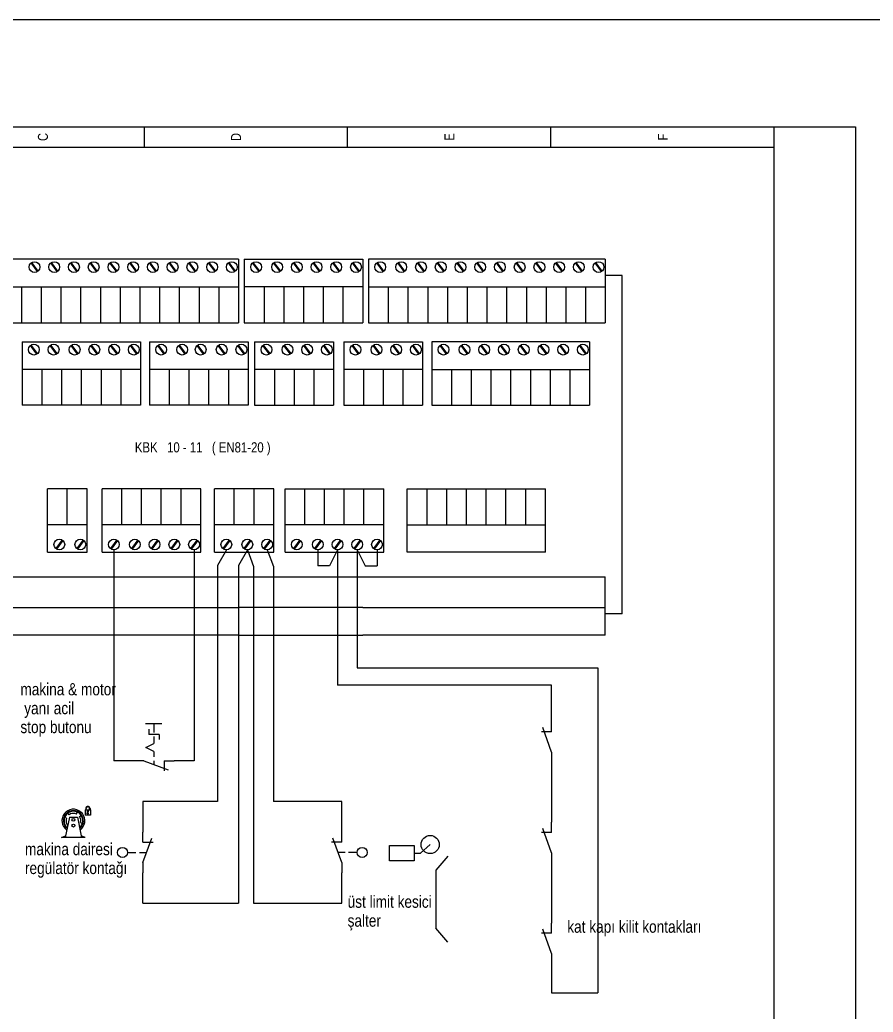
# Model space of a CAD drawing. Header units: centimetres. Extents: x 0 to 13208, y -30 to 2970.
# Drawn here: x 11415 to 11812, y 2508.2 to 2970 of the extents above; entities that cross this region are included whole.
import ezdxf
from ezdxf.enums import TextEntityAlignment as Align

# ---------------------------------------------------------------- set-up
doc = ezdxf.new("R2010")
doc.units = ezdxf.units.CM
for name, color, linetype in [('SCOTT-CERCEVE', 7, 'CONTINUOUS'), ('SCOTT-ELEKTRIK', 3, 'CONTINUOUS'), ('SCOTT-ELEKTRIK-YAZI', 4, 'CONTINUOUS')]:
    doc.layers.add(name, color=color, linetype=linetype)
doc.styles.get("Standard").update_dxf_attribs({"font": 'arial.ttf', "width": 0.8})

msp = doc.modelspace()

# ---------------------------------------------------------------- linework, layer by layer
at = {"layer": 'SCOTT-CERCEVE'}
for points in [[(0, 0), (13207.89, 0), (13207.89, 2970), (0, 2970)], [(100, 0), (13182.89, 0), (13182.89, 2970), (100, 2970)]]:
    msp.add_lwpolyline(points, close=True, dxfattribs=at)
at = {"layer": 'SCOTT-ELEKTRIK'}
for p, q in [((11137.09, 2920.2), (11803.84, 2920.2)), ((11472.83, 2920.2), (11472.83, 2910.74)), ((11567.41, 2910.74), (11567.41, 2920.2)), ((11661.98, 2910.74), (11661.98, 2920.2)), ((11766.01, 1974.44), (11766.01, 2920.2)), ((11803.84, 2920.2), (11803.84, 1974.44)), ((11137.09, 2910.74), (11766.01, 2910.74)), ((11516.7, 2858.58), (11406.53, 2858.58)), ((11516.7, 2858.58), (11516.7, 2829.05)), ((11519.4, 2858.58), (11519.4, 2829.05)), ((11519.4, 2858.58), (11574.49, 2858.58)), ((11574.49, 2858.58), (11574.49, 2829.05)), ((11574.49, 2858.58), (11574.49, 2829.05)), ((11577.19, 2858.58), (11577.19, 2829.05)), ((11687.36, 2858.58), (11577.19, 2858.58)), ((11687.36, 2858.58), (11687.36, 2829.05)), ((11423.15, 2852.86), (11420.16, 2856.89)), ((11423.15, 2852.86), (11420.16, 2856.89)), ((11423.46, 2853.1), (11420.49, 2857.12)), ((11423.46, 2853.1), (11420.49, 2857.12)), ((11432.33, 2852.86), (11429.35, 2856.89)), ((11432.33, 2852.86), (11429.35, 2856.89)), ((11432.64, 2853.1), (11429.67, 2857.12)), ((11432.64, 2853.1), (11429.67, 2857.12)), ((11441.51, 2852.86), (11438.53, 2856.89)), ((11441.51, 2852.86), (11438.53, 2856.89)), ((11441.82, 2853.1), (11438.85, 2857.12)), ((11441.82, 2853.1), (11438.85, 2857.12)), ((11450.69, 2852.86), (11447.71, 2856.89)), ((11450.69, 2852.86), (11447.71, 2856.89)), ((11451.01, 2853.1), (11448.03, 2857.12)), ((11451.01, 2853.1), (11448.03, 2857.12)), ((11459.87, 2852.86), (11456.89, 2856.89)), ((11459.87, 2852.86), (11456.89, 2856.89)), ((11460.19, 2853.1), (11457.21, 2857.12)), ((11460.19, 2853.1), (11457.21, 2857.12)), ((11469.05, 2852.86), (11466.07, 2856.89)), ((11469.05, 2852.86), (11466.07, 2856.89)), ((11469.37, 2853.1), (11466.39, 2857.12)), ((11469.37, 2853.1), (11466.39, 2857.12)), ((11478.24, 2852.86), (11475.25, 2856.89)), ((11478.24, 2852.86), (11475.25, 2856.89)), ((11478.55, 2853.1), (11475.57, 2857.12)), ((11478.55, 2853.1), (11475.57, 2857.12)), ((11487.42, 2852.86), (11484.43, 2856.89)), ((11487.42, 2852.86), (11484.43, 2856.89)), ((11487.73, 2853.1), (11484.75, 2857.12)), ((11487.73, 2853.1), (11484.75, 2857.12)), ((11496.6, 2852.86), (11493.61, 2856.89)), ((11496.6, 2852.86), (11493.61, 2856.89)), ((11496.91, 2853.1), (11493.93, 2857.12)), ((11496.91, 2853.1), (11493.93, 2857.12)), ((11505.78, 2852.86), (11502.79, 2856.89)), ((11505.78, 2852.86), (11502.79, 2856.89)), ((11506.09, 2853.1), (11503.11, 2857.12)), ((11506.09, 2853.1), (11503.11, 2857.12)), ((11514.96, 2852.86), (11511.97, 2856.89)), ((11514.96, 2852.86), (11511.97, 2856.89)), ((11515.27, 2853.1), (11512.3, 2857.12)), ((11515.27, 2853.1), (11512.3, 2857.12)), ((11526.25, 2852.86), (11523.27, 2856.89)), ((11526.25, 2852.86), (11523.27, 2856.89)), ((11526.56, 2853.1), (11523.59, 2857.12)), ((11526.56, 2853.1), (11523.59, 2857.12)), ((11536.02, 2852.86), (11533.04, 2856.89)), ((11536.02, 2852.86), (11533.04, 2856.89)), ((11536.33, 2853.1), (11533.36, 2857.12)), ((11536.33, 2853.1), (11533.36, 2857.12)), ((11545.2, 2852.86), (11542.22, 2856.89)), ((11545.2, 2852.86), (11542.22, 2856.89)), ((11545.51, 2853.1), (11542.54, 2857.12)), ((11545.51, 2853.1), (11542.54, 2857.12)), ((11554.38, 2852.86), (11551.4, 2856.89)), ((11554.38, 2852.86), (11551.4, 2856.89)), ((11554.7, 2853.1), (11551.72, 2857.12)), ((11554.7, 2853.1), (11551.72, 2857.12)), ((11563.56, 2852.86), (11560.58, 2856.89)), ((11563.56, 2852.86), (11560.58, 2856.89)), ((11563.88, 2853.1), (11560.9, 2857.12)), ((11563.88, 2853.1), (11560.9, 2857.12)), ((11572.74, 2852.86), (11569.76, 2856.89)), ((11572.74, 2852.86), (11569.76, 2856.89)), ((11573.06, 2853.1), (11570.08, 2857.12)), ((11573.06, 2853.1), (11570.08, 2857.12)), ((11584.04, 2852.86), (11581.05, 2856.89)), ((11584.04, 2852.86), (11581.05, 2856.89)), ((11584.35, 2853.1), (11581.37, 2857.12)), ((11584.35, 2853.1), (11581.37, 2857.12)), ((11593.81, 2852.86), (11590.82, 2856.89)), ((11593.81, 2852.86), (11590.82, 2856.89)), ((11594.12, 2853.1), (11591.14, 2857.12)), ((11594.12, 2853.1), (11591.14, 2857.12)), ((11602.99, 2852.86), (11600, 2856.89)), ((11602.99, 2852.86), (11600, 2856.89)), ((11603.3, 2853.1), (11600.32, 2857.12)), ((11603.3, 2853.1), (11600.32, 2857.12)), ((11612.17, 2852.86), (11609.18, 2856.89)), ((11612.17, 2852.86), (11609.18, 2856.89)), ((11612.48, 2853.1), (11609.5, 2857.12)), ((11612.48, 2853.1), (11609.5, 2857.12)), ((11621.35, 2852.86), (11618.36, 2856.89)), ((11621.35, 2852.86), (11618.36, 2856.89)), ((11621.66, 2853.1), (11618.69, 2857.12)), ((11621.66, 2853.1), (11618.69, 2857.12)), ((11630.53, 2852.86), (11627.54, 2856.89)), ((11630.53, 2852.86), (11627.54, 2856.89)), ((11630.84, 2853.1), (11627.87, 2857.12)), ((11630.84, 2853.1), (11627.87, 2857.12)), ((11639.71, 2852.86), (11636.73, 2856.89)), ((11639.71, 2852.86), (11636.73, 2856.89)), ((11640.02, 2853.1), (11637.05, 2857.12)), ((11640.02, 2853.1), (11637.05, 2857.12)), ((11648.89, 2852.86), (11645.91, 2856.89)), ((11648.89, 2852.86), (11645.91, 2856.89)), ((11649.2, 2853.1), (11646.23, 2857.12)), ((11649.2, 2853.1), (11646.23, 2857.12)), ((11658.07, 2852.86), (11655.09, 2856.89)), ((11658.07, 2852.86), (11655.09, 2856.89)), ((11658.38, 2853.1), (11655.41, 2857.12)), ((11658.38, 2853.1), (11655.41, 2857.12)), ((11667.25, 2852.86), (11664.27, 2856.89)), ((11667.25, 2852.86), (11664.27, 2856.89)), ((11667.57, 2853.1), (11664.59, 2857.12)), ((11667.57, 2853.1), (11664.59, 2857.12)), ((11676.43, 2852.86), (11673.45, 2856.89)), ((11676.43, 2852.86), (11673.45, 2856.89)), ((11676.75, 2853.1), (11673.77, 2857.12)), ((11676.75, 2853.1), (11673.77, 2857.12)), ((11685.61, 2852.86), (11682.63, 2856.89)), ((11685.61, 2852.86), (11682.63, 2856.89)), ((11685.93, 2853.1), (11682.95, 2857.12)), ((11685.93, 2853.1), (11682.95, 2857.12)), ((11695.24, 2850.96), (11687.36, 2850.96)), ((11695.24, 2693.61), (11695.24, 2850.96)), ((11406.53, 2845.78), (11516.7, 2845.78)), ((11415.71, 2845.78), (11415.71, 2829.05)), ((11424.89, 2845.78), (11424.89, 2829.05)), ((11424.89, 2845.78), (11424.89, 2829.05)), ((11434.07, 2845.78), (11434.07, 2829.05)), ((11434.07, 2845.78), (11434.07, 2829.05)), ((11443.25, 2845.78), (11443.25, 2829.05)), ((11443.25, 2845.78), (11443.25, 2829.05)), ((11452.43, 2845.78), (11452.43, 2829.05)), ((11452.43, 2845.78), (11452.43, 2829.05)), ((11461.62, 2845.78), (11461.62, 2829.05)), ((11461.62, 2845.78), (11461.62, 2829.05)), ((11470.8, 2845.78), (11470.8, 2829.05)), ((11470.8, 2845.78), (11470.8, 2829.05)), ((11470.8, 2845.78), (11470.8, 2829.05)), ((11479.98, 2845.78), (11479.98, 2829.05)), ((11479.98, 2845.78), (11479.98, 2829.05)), ((11479.98, 2845.78), (11479.98, 2829.05)), ((11489.16, 2845.78), (11489.16, 2829.05)), ((11489.16, 2845.78), (11489.16, 2829.05)), ((11489.16, 2845.78), (11489.16, 2829.05)), ((11498.34, 2845.78), (11498.34, 2829.05)), ((11498.34, 2845.78), (11498.34, 2829.05)), ((11498.34, 2845.78), (11498.34, 2829.05)), ((11507.52, 2845.78), (11507.52, 2829.05)), ((11507.52, 2845.78), (11507.52, 2829.05)), ((11507.52, 2845.78), (11507.52, 2829.05)), ((11574.49, 2845.78), (11519.4, 2845.78)), ((11528.58, 2845.78), (11528.58, 2829.05)), ((11537.76, 2845.78), (11537.76, 2829.05)), ((11537.76, 2845.78), (11537.76, 2829.05)), ((11546.94, 2845.78), (11546.94, 2829.05)), ((11546.94, 2845.78), (11546.94, 2829.05)), ((11556.12, 2845.78), (11556.12, 2829.05)), ((11556.12, 2845.78), (11556.12, 2829.05)), ((11565.3, 2845.78), (11565.3, 2829.05)), ((11565.3, 2845.78), (11565.3, 2829.05)), ((11577.19, 2845.78), (11687.36, 2845.78)), ((11586.37, 2845.78), (11586.37, 2829.05)), ((11595.55, 2845.78), (11595.55, 2829.05)), ((11595.55, 2845.78), (11595.55, 2829.05)), ((11604.73, 2845.78), (11604.73, 2829.05)), ((11604.73, 2845.78), (11604.73, 2829.05)), ((11613.91, 2845.78), (11613.91, 2829.05)), ((11613.91, 2845.78), (11613.91, 2829.05)), ((11623.09, 2845.78), (11623.09, 2829.05)), ((11623.09, 2845.78), (11623.09, 2829.05)), ((11632.27, 2845.78), (11632.27, 2829.05)), ((11632.27, 2845.78), (11632.27, 2829.05)), ((11641.45, 2845.78), (11641.45, 2829.05)), ((11641.45, 2845.78), (11641.45, 2829.05)), ((11641.45, 2845.78), (11641.45, 2829.05)), ((11650.63, 2845.78), (11650.63, 2829.05)), ((11650.63, 2845.78), (11650.63, 2829.05)), ((11650.63, 2845.78), (11650.63, 2829.05)), ((11659.81, 2845.78), (11659.81, 2829.05)), ((11659.81, 2845.78), (11659.81, 2829.05)), ((11659.81, 2845.78), (11659.81, 2829.05)), ((11668.99, 2845.78), (11668.99, 2829.05)), ((11668.99, 2845.78), (11668.99, 2829.05)), ((11668.99, 2845.78), (11668.99, 2829.05)), ((11678.18, 2845.78), (11678.18, 2829.05)), ((11678.18, 2845.78), (11678.18, 2829.05)), ((11678.18, 2845.78), (11678.18, 2829.05)), ((11406.53, 2829.05), (11516.7, 2829.05)), ((11519.4, 2829.05), (11574.49, 2829.05)), ((11577.19, 2829.05), (11687.36, 2829.05)), ((11416.01, 2820.15), (11471.1, 2820.15)), ((11416.01, 2820.15), (11416.01, 2790.63)), ((11422.86, 2814.44), (11419.88, 2818.47)), ((11422.86, 2814.44), (11419.88, 2818.47)), ((11423.17, 2814.68), (11420.2, 2818.69)), ((11423.17, 2814.68), (11420.2, 2818.69)), ((11432.04, 2814.44), (11429.06, 2818.47)), ((11432.04, 2814.44), (11429.06, 2818.47)), ((11432.35, 2814.68), (11429.38, 2818.69)), ((11432.35, 2814.68), (11429.38, 2818.69)), ((11441.81, 2814.44), (11438.83, 2818.47)), ((11441.81, 2814.44), (11438.83, 2818.47)), ((11442.12, 2814.68), (11439.15, 2818.69)), ((11442.12, 2814.68), (11439.15, 2818.69)), ((11450.99, 2814.44), (11448.01, 2818.47)), ((11450.99, 2814.44), (11448.01, 2818.47)), ((11451.31, 2814.68), (11448.33, 2818.69)), ((11451.31, 2814.68), (11448.33, 2818.69)), ((11460.17, 2814.44), (11457.19, 2818.47)), ((11460.17, 2814.44), (11457.19, 2818.47)), ((11460.49, 2814.68), (11457.51, 2818.69)), ((11460.49, 2814.68), (11457.51, 2818.69)), ((11469.35, 2814.44), (11466.37, 2818.47)), ((11469.35, 2814.44), (11466.37, 2818.47)), ((11469.67, 2814.68), (11466.69, 2818.69)), ((11469.67, 2814.68), (11466.69, 2818.69)), ((11471.1, 2820.15), (11471.1, 2790.63)), ((11471.1, 2820.15), (11471.1, 2790.63)), ((11475.25, 2820.15), (11521.15, 2820.15)), ((11475.25, 2820.15), (11475.25, 2790.63)), ((11482.1, 2814.44), (11479.11, 2818.47)), ((11482.1, 2814.44), (11479.11, 2818.47)), ((11482.41, 2814.68), (11479.44, 2818.69)), ((11482.41, 2814.68), (11479.44, 2818.69)), ((11491.87, 2814.44), (11488.88, 2818.47)), ((11491.87, 2814.44), (11488.88, 2818.47)), ((11492.18, 2814.68), (11489.21, 2818.69)), ((11492.18, 2814.68), (11489.21, 2818.69)), ((11500.46, 2814.44), (11497.48, 2818.47)), ((11500.46, 2814.44), (11497.48, 2818.47)), ((11500.77, 2814.68), (11497.8, 2818.69)), ((11500.77, 2814.68), (11497.8, 2818.69)), ((11510.23, 2814.44), (11507.25, 2818.47)), ((11510.23, 2814.44), (11507.25, 2818.47)), ((11510.54, 2814.68), (11507.57, 2818.69)), ((11510.54, 2814.68), (11507.57, 2818.69)), ((11519.41, 2814.44), (11516.43, 2818.47)), ((11519.41, 2814.44), (11516.43, 2818.47)), ((11519.72, 2814.68), (11516.75, 2818.69)), ((11519.72, 2814.68), (11516.75, 2818.69)), ((11521.15, 2820.15), (11521.15, 2790.63)), ((11521.15, 2820.15), (11521.15, 2790.63)), ((11524.21, 2820.15), (11524.21, 2790.63)), ((11524.21, 2820.15), (11560.94, 2820.15)), ((11531.06, 2814.44), (11528.08, 2818.47)), ((11531.06, 2814.44), (11528.08, 2818.47)), ((11531.38, 2814.68), (11528.4, 2818.69)), ((11531.38, 2814.68), (11528.4, 2818.69)), ((11540.83, 2814.44), (11537.85, 2818.47)), ((11540.83, 2814.44), (11537.85, 2818.47)), ((11541.15, 2814.68), (11538.17, 2818.69)), ((11541.15, 2814.68), (11538.17, 2818.69)), ((11550.02, 2814.44), (11547.03, 2818.47)), ((11550.02, 2814.44), (11547.03, 2818.47)), ((11550.33, 2814.68), (11547.35, 2818.69)), ((11550.33, 2814.68), (11547.35, 2818.69)), ((11559.2, 2814.44), (11556.21, 2818.47)), ((11559.2, 2814.44), (11556.21, 2818.47)), ((11559.51, 2814.68), (11556.53, 2818.69)), ((11559.51, 2814.68), (11556.53, 2818.69)), ((11560.94, 2820.15), (11560.94, 2790.63)), ((11560.94, 2820.15), (11560.94, 2790.63)), ((11565.66, 2820.15), (11565.66, 2790.63)), ((11565.66, 2820.15), (11602.38, 2820.15)), ((11572.51, 2814.44), (11569.52, 2818.47)), ((11572.51, 2814.44), (11569.52, 2818.47)), ((11572.82, 2814.68), (11569.85, 2818.69)), ((11572.82, 2814.68), (11569.85, 2818.69)), ((11582.28, 2814.44), (11579.29, 2818.47)), ((11582.28, 2814.44), (11579.29, 2818.47)), ((11582.59, 2814.68), (11579.62, 2818.69)), ((11582.59, 2814.68), (11579.62, 2818.69)), ((11591.46, 2814.44), (11588.47, 2818.47)), ((11591.46, 2814.44), (11588.47, 2818.47)), ((11591.77, 2814.68), (11588.8, 2818.69)), ((11591.77, 2814.68), (11588.8, 2818.69)), ((11600.64, 2814.44), (11597.66, 2818.47)), ((11600.64, 2814.44), (11597.66, 2818.47)), ((11600.95, 2814.68), (11597.98, 2818.69)), ((11600.95, 2814.68), (11597.98, 2818.69)), ((11602.38, 2820.15), (11602.38, 2790.63)), ((11602.38, 2820.15), (11602.38, 2790.63)), ((11606.62, 2820.15), (11606.62, 2790.63)), ((11680.07, 2820.15), (11606.62, 2820.15)), ((11613.47, 2814.44), (11610.48, 2818.47)), ((11613.47, 2814.44), (11610.48, 2818.47)), ((11613.78, 2814.68), (11610.81, 2818.69)), ((11613.78, 2814.68), (11610.81, 2818.69)), ((11623.24, 2814.44), (11620.25, 2818.47)), ((11623.24, 2814.44), (11620.25, 2818.47)), ((11623.55, 2814.68), (11620.58, 2818.69)), ((11623.55, 2814.68), (11620.58, 2818.69)), ((11632.42, 2814.44), (11629.43, 2818.47)), ((11632.42, 2814.44), (11629.43, 2818.47)), ((11632.73, 2814.68), (11629.76, 2818.69)), ((11632.73, 2814.68), (11629.76, 2818.69)), ((11641.6, 2814.44), (11638.61, 2818.47)), ((11641.6, 2814.44), (11638.61, 2818.47)), ((11641.91, 2814.68), (11638.94, 2818.69)), ((11641.91, 2814.68), (11638.94, 2818.69)), ((11650.78, 2814.44), (11647.8, 2818.47)), ((11650.78, 2814.44), (11647.8, 2818.47)), ((11651.09, 2814.68), (11648.12, 2818.69)), ((11651.09, 2814.68), (11648.12, 2818.69)), ((11659.96, 2814.44), (11656.98, 2818.47)), ((11659.96, 2814.44), (11656.98, 2818.47)), ((11660.27, 2814.68), (11657.3, 2818.69)), ((11660.27, 2814.68), (11657.3, 2818.69)), ((11669.14, 2814.44), (11666.16, 2818.47)), ((11669.14, 2814.44), (11666.16, 2818.47)), ((11669.46, 2814.68), (11666.48, 2818.69)), ((11669.46, 2814.68), (11666.48, 2818.69)), ((11678.32, 2814.44), (11675.34, 2818.47)), ((11678.32, 2814.44), (11675.34, 2818.47)), ((11678.64, 2814.68), (11675.66, 2818.69)), ((11678.64, 2814.68), (11675.66, 2818.69)), ((11680.07, 2820.15), (11680.07, 2790.63)), ((11471.1, 2807.35), (11416.01, 2807.35)), ((11425.19, 2807.35), (11425.19, 2790.63)), ((11425.19, 2807.35), (11425.19, 2790.63)), ((11434.37, 2807.35), (11434.37, 2790.63)), ((11443.55, 2807.35), (11443.55, 2790.63)), ((11443.55, 2807.35), (11443.55, 2790.63)), ((11452.73, 2807.35), (11452.73, 2790.63)), ((11452.73, 2807.35), (11452.73, 2790.63)), ((11461.91, 2807.35), (11461.91, 2790.63)), ((11461.91, 2807.35), (11461.91, 2790.63)), ((11521.15, 2807.35), (11475.25, 2807.35)), ((11484.43, 2807.35), (11484.43, 2790.63)), ((11493.61, 2807.35), (11493.61, 2790.63)), ((11493.61, 2807.35), (11493.61, 2790.63)), ((11493.61, 2807.35), (11493.61, 2790.63)), ((11502.79, 2807.35), (11502.79, 2790.63)), ((11511.97, 2807.35), (11511.97, 2790.63)), ((11511.97, 2807.35), (11511.97, 2790.63)), ((11560.94, 2807.35), (11524.21, 2807.35)), ((11533.4, 2807.35), (11533.4, 2790.63)), ((11542.58, 2807.35), (11542.58, 2790.63)), ((11542.58, 2807.35), (11542.58, 2790.63)), ((11551.76, 2807.35), (11551.76, 2790.63)), ((11551.76, 2807.35), (11551.76, 2790.63)), ((11602.38, 2807.35), (11565.66, 2807.35)), ((11574.84, 2807.35), (11574.84, 2790.63)), ((11584.02, 2807.35), (11584.02, 2790.63)), ((11584.02, 2807.35), (11584.02, 2790.63)), ((11593.2, 2807.35), (11593.2, 2790.63)), ((11593.2, 2807.35), (11593.2, 2790.63)), ((11606.62, 2807.35), (11680.07, 2807.35)), ((11615.8, 2807.35), (11615.8, 2790.63)), ((11624.98, 2807.35), (11624.98, 2790.63)), ((11624.98, 2807.35), (11624.98, 2790.63)), ((11634.16, 2807.35), (11634.16, 2790.63)), ((11634.16, 2807.35), (11634.16, 2790.63)), ((11643.34, 2807.35), (11643.34, 2790.63)), ((11643.34, 2807.35), (11643.34, 2790.63)), ((11652.52, 2807.35), (11652.52, 2790.63)), ((11652.52, 2807.35), (11652.52, 2790.63)), ((11661.7, 2807.35), (11661.7, 2790.63)), ((11661.7, 2807.35), (11661.7, 2790.63)), ((11670.88, 2807.35), (11670.88, 2790.63)), ((11471.1, 2790.63), (11416.01, 2790.63)), ((11521.15, 2790.63), (11475.25, 2790.63)), ((11524.21, 2790.63), (11560.94, 2790.63)), ((11565.66, 2790.63), (11602.38, 2790.63)), ((11606.62, 2790.63), (11680.07, 2790.63)), ((11427.87, 2722.25), (11427.87, 2751.77)), ((11446.23, 2751.77), (11427.87, 2751.77)), ((11437.05, 2735.05), (11437.05, 2751.77)), ((11446.23, 2722.25), (11446.23, 2751.77)), ((11446.23, 2722.25), (11446.23, 2751.77)), ((11453.22, 2722.25), (11453.22, 2751.77)), ((11499.13, 2751.77), (11453.22, 2751.77)), ((11462.4, 2735.05), (11462.4, 2751.77)), ((11471.59, 2735.05), (11471.59, 2751.77)), ((11471.59, 2735.05), (11471.59, 2751.77)), ((11480.77, 2735.05), (11480.77, 2751.77)), ((11480.77, 2735.05), (11480.77, 2751.77)), ((11489.95, 2735.05), (11489.95, 2751.77)), ((11489.95, 2735.05), (11489.95, 2751.77)), ((11499.13, 2722.25), (11499.13, 2751.77)), ((11499.13, 2722.25), (11499.13, 2751.77)), ((11505.56, 2722.25), (11505.56, 2751.77)), ((11533.1, 2751.77), (11505.56, 2751.77)), ((11514.74, 2735.05), (11514.74, 2751.77)), ((11523.92, 2735.05), (11523.92, 2751.77)), ((11523.92, 2735.05), (11523.92, 2751.77)), ((11533.1, 2722.25), (11533.1, 2751.77)), ((11533.1, 2722.25), (11533.1, 2751.77)), ((11538.36, 2722.25), (11538.36, 2751.77)), ((11538.36, 2751.77), (11584.26, 2751.77)), ((11547.54, 2735.05), (11547.54, 2751.77)), ((11556.72, 2735.05), (11556.72, 2751.77)), ((11556.72, 2735.05), (11556.72, 2751.77)), ((11565.9, 2735.05), (11565.9, 2751.77)), ((11565.9, 2735.05), (11565.9, 2751.77)), ((11575.08, 2735.05), (11575.08, 2751.77)), ((11575.08, 2735.05), (11575.08, 2751.77)), ((11584.26, 2722.25), (11584.26, 2751.77)), ((11584.26, 2722.25), (11584.26, 2751.77)), ((11595.24, 2722.25), (11595.24, 2751.77)), ((11595.24, 2751.77), (11659.51, 2751.77)), ((11604.42, 2735.05), (11604.42, 2751.77)), ((11613.6, 2735.05), (11613.6, 2751.77)), ((11613.6, 2735.05), (11613.6, 2751.77)), ((11622.78, 2735.05), (11622.78, 2751.77)), ((11622.78, 2735.05), (11622.78, 2751.77)), ((11631.97, 2735.05), (11631.97, 2751.77)), ((11631.97, 2735.05), (11631.97, 2751.77)), ((11641.15, 2735.05), (11641.15, 2751.77)), ((11641.15, 2735.05), (11641.15, 2751.77)), ((11650.33, 2735.05), (11650.33, 2751.77)), ((11650.33, 2735.05), (11650.33, 2751.77)), ((11659.51, 2722.25), (11659.51, 2751.77)), ((11446.23, 2735.05), (11427.87, 2735.05)), ((11499.13, 2735.05), (11453.22, 2735.05)), ((11533.1, 2735.05), (11505.56, 2735.05)), ((11584.26, 2735.05), (11538.36, 2735.05)), ((11595.24, 2735.05), (11659.51, 2735.05)), ((11434.72, 2727.96), (11431.73, 2723.93)), ((11434.72, 2727.96), (11431.73, 2723.93)), ((11435.03, 2727.72), (11432.05, 2723.71)), ((11435.03, 2727.72), (11432.05, 2723.71)), ((11444.49, 2727.96), (11441.5, 2723.93)), ((11444.49, 2727.96), (11441.5, 2723.93)), ((11444.8, 2727.72), (11441.82, 2723.71)), ((11444.8, 2727.72), (11441.82, 2723.71)), ((11460.07, 2727.96), (11457.09, 2723.93)), ((11460.07, 2727.96), (11457.09, 2723.93)), ((11460.39, 2727.72), (11457.41, 2723.71)), ((11460.39, 2727.72), (11457.41, 2723.71)), ((11469.84, 2727.96), (11466.86, 2723.93)), ((11469.84, 2727.96), (11466.86, 2723.93)), ((11470.16, 2727.72), (11467.18, 2723.71)), ((11470.16, 2727.72), (11467.18, 2723.71)), ((11479.03, 2727.96), (11476.04, 2723.93)), ((11479.03, 2727.96), (11476.04, 2723.93)), ((11479.34, 2727.72), (11476.36, 2723.71)), ((11479.34, 2727.72), (11476.36, 2723.71)), ((11488.21, 2727.96), (11485.22, 2723.93)), ((11488.21, 2727.96), (11485.22, 2723.93)), ((11488.52, 2727.72), (11485.54, 2723.71)), ((11488.52, 2727.72), (11485.54, 2723.71)), ((11497.39, 2727.96), (11494.4, 2723.93)), ((11497.39, 2727.96), (11494.4, 2723.93)), ((11497.7, 2727.72), (11494.72, 2723.71)), ((11497.7, 2727.72), (11494.72, 2723.71)), ((11512.41, 2727.96), (11509.43, 2723.93)), ((11512.41, 2727.96), (11509.43, 2723.93)), ((11512.73, 2727.72), (11509.75, 2723.71)), ((11512.73, 2727.72), (11509.75, 2723.71)), ((11522.18, 2727.96), (11519.2, 2723.93)), ((11522.18, 2727.96), (11519.2, 2723.93)), ((11522.5, 2727.72), (11519.52, 2723.71)), ((11522.5, 2727.72), (11519.52, 2723.71)), ((11531.36, 2727.96), (11528.38, 2723.93)), ((11531.36, 2727.96), (11528.38, 2723.93)), ((11531.68, 2727.72), (11528.7, 2723.71)), ((11531.68, 2727.72), (11528.7, 2723.71)), ((11545.21, 2727.96), (11542.22, 2723.93)), ((11545.21, 2727.96), (11542.22, 2723.93)), ((11545.52, 2727.72), (11542.54, 2723.71)), ((11545.52, 2727.72), (11542.54, 2723.71)), ((11554.98, 2727.96), (11551.99, 2723.93)), ((11554.98, 2727.96), (11551.99, 2723.93)), ((11555.29, 2727.72), (11552.31, 2723.71)), ((11555.29, 2727.72), (11552.31, 2723.71)), ((11564.16, 2727.96), (11561.17, 2723.93)), ((11564.16, 2727.96), (11561.17, 2723.93)), ((11564.47, 2727.72), (11561.5, 2723.71)), ((11564.47, 2727.72), (11561.5, 2723.71)), ((11573.34, 2727.96), (11570.35, 2723.93)), ((11573.34, 2727.96), (11570.35, 2723.93)), ((11573.65, 2727.72), (11570.68, 2723.71)), ((11573.65, 2727.72), (11570.68, 2723.71)), ((11582.52, 2727.96), (11579.54, 2723.93)), ((11582.52, 2727.96), (11579.54, 2723.93)), ((11582.83, 2727.72), (11579.86, 2723.71)), ((11582.83, 2727.72), (11579.86, 2723.71)), ((11427.87, 2722.25), (11446.23, 2722.25)), ((11453.22, 2722.25), (11499.13, 2722.25)), ((11458.7, 2723.35), (11458.7, 2625.21)), ((11496.01, 2723.35), (11496.01, 2625.21)), ((11505.56, 2722.25), (11533.1, 2722.25)), ((11511.04, 2723.35), (11506.96, 2716.16)), ((11520.81, 2723.35), (11516.73, 2716.16)), ((11520.81, 2723.35), (11523.74, 2715.62)), ((11529.99, 2723.35), (11532.93, 2715.62)), ((11538.36, 2722.25), (11584.26, 2722.25)), ((11553.6, 2723.35), (11553.6, 2715.86)), ((11562.78, 2723.35), (11559.08, 2715.86)), ((11562.78, 2723.35), (11562.78, 2660.33)), ((11571.96, 2723.35), (11571.96, 2668.53)), ((11571.96, 2723.35), (11575.67, 2715.86)), ((11581.15, 2723.35), (11581.15, 2715.86)), ((11659.51, 2722.25), (11595.24, 2722.25)), ((11506.96, 2716.16), (11506.96, 2606.21)), ((11516.73, 2716.16), (11516.73, 2558.95)), ((11523.74, 2715.62), (11523.74, 2558.95)), ((11532.93, 2715.62), (11532.93, 2606.21)), ((11559.08, 2715.86), (11553.6, 2715.86)), ((11575.67, 2715.86), (11581.15, 2715.86)), ((11406.53, 2710.88), (11516.7, 2710.88)), ((11516.7, 2710.88), (11574.49, 2710.88)), ((11574.49, 2710.88), (11687.36, 2710.88)), ((11687.36, 2683.73), (11687.36, 2710.88)), ((11406.53, 2696.53), (11516.7, 2696.53)), ((11574.49, 2696.53), (11516.7, 2696.53)), ((11574.49, 2696.53), (11687.36, 2696.53)), ((11695.24, 2693.61), (11687.36, 2693.61)), ((11516.7, 2683.73), (11406.53, 2683.73)), ((11516.7, 2683.73), (11574.49, 2683.73)), ((11687.36, 2683.73), (11574.49, 2683.73)), ((11571.96, 2668.53), (11683.96, 2668.53)), ((11683.96, 2668.53), (11683.96, 2517.26)), ((11662.39, 2660.33), (11562.78, 2660.33)), ((11662.39, 2643.48), (11662.39, 2660.33)), ((11473.49, 2642.63), (11481.06, 2642.63)), ((11477.35, 2642.61), (11477.35, 2638.45)), ((11662.39, 2638.75), (11662.39, 2643.48)), ((11474.99, 2639.87), (11474.99, 2637.51)), ((11479.72, 2637.51), (11474.99, 2637.51)), ((11479.72, 2637.51), (11479.72, 2635.14)), ((11662.39, 2638.75), (11657.66, 2638.75)), ((11662.39, 2629.3), (11658.26, 2640.65)), ((11473.57, 2631.36), (11477.35, 2633.25)), ((11477.35, 2636.56), (11477.35, 2633.25)), ((11477.35, 2629.47), (11473.57, 2631.36)), ((11477.35, 2629.47), (11477.35, 2627.1)), ((11662.39, 2629.3), (11662.39, 2624.57)), ((11467.9, 2625.21), (11458.7, 2625.21)), ((11472.63, 2625.21), (11467.9, 2625.21)), ((11472.63, 2625.21), (11483.98, 2621.08)), ((11477.35, 2625.21), (11477.35, 2623.51)), ((11482.08, 2625.21), (11486.81, 2625.21)), ((11482.08, 2625.21), (11482.08, 2620.48)), ((11496.01, 2625.21), (11486.81, 2625.21)), ((11662.39, 2624.57), (11662.39, 2596.59)), ((11506.96, 2606.21), (11472.19, 2606.21)), ((11472.19, 2606.21), (11472.19, 2592.04)), ((11564.76, 2606.21), (11532.93, 2606.21)), ((11564.76, 2592.04), (11564.76, 2606.21)), ((11437.85, 2600.09), (11437.21, 2600.79)), ((11441.31, 2600.45), (11441.7, 2601.3)), ((11442.72, 2599.26), (11443.47, 2599.82)), ((11445.38, 2602.38), (11447.84, 2602.38)), ((11445.38, 2602.38), (11445.38, 2599.92)), ((11447.84, 2599.92), (11445.38, 2599.92)), ((11445.62, 2602.99), (11445.62, 2602.38)), ((11445.81, 2602.38), (11445.81, 2602.99)), ((11446.26, 2600.48), (11446.48, 2601.44)), ((11446.26, 2600.48), (11446.97, 2600.48)), ((11446.97, 2600.48), (11446.74, 2601.44)), ((11447.41, 2602.38), (11447.41, 2602.99)), ((11447.61, 2602.99), (11447.61, 2602.38)), ((11447.84, 2602.38), (11447.84, 2599.92)), ((11436.66, 2598.51), (11435.78, 2598.84)), ((11438.01, 2598.92), (11436.06, 2589.5)), ((11438.01, 2598.92), (11441.75, 2598.92)), ((11441.75, 2598.92), (11443.7, 2589.5)), ((11443.22, 2596.52), (11444.07, 2596.08)), ((11662.39, 2591.87), (11662.39, 2596.59)), ((11442.61, 2594.8), (11443.1, 2594.37)), ((11472.19, 2587.31), (11472.19, 2592.04)), ((11564.76, 2587.31), (11564.76, 2592.04)), ((11662.39, 2591.87), (11657.66, 2591.87)), ((11662.39, 2582.41), (11658.26, 2593.76)), ((11434.4, 2589.5), (11436.22, 2590.3)), ((11445.37, 2589.5), (11434.4, 2589.5)), ((11445.37, 2589.5), (11443.54, 2590.3)), ((11472.19, 2577.86), (11476.32, 2589.2)), ((11472.19, 2587.31), (11476.92, 2587.31)), ((11564.76, 2587.31), (11560.03, 2587.31)), ((11564.76, 2577.86), (11560.63, 2589.2)), ((11586.99, 2585.87), (11598.4, 2585.87)), ((11586.99, 2578.68), (11586.99, 2585.87)), ((11598.4, 2585.87), (11598.4, 2578.68)), ((11601.43, 2582.27), (11605.89, 2586.24)), ((11465.1, 2582.58), (11468.99, 2582.58)), ((11470.68, 2582.58), (11473.91, 2582.58)), ((11566.27, 2582.58), (11563.04, 2582.58)), ((11571.85, 2582.58), (11567.96, 2582.58)), ((11598.4, 2582.27), (11601.43, 2582.27)), ((11662.39, 2582.41), (11662.39, 2577.68)), ((11472.19, 2577.86), (11472.19, 2573.13)), ((11564.76, 2577.86), (11564.76, 2573.13)), ((11598.4, 2578.68), (11586.99, 2578.68)), ((11614.12, 2580.79), (11608.49, 2574.28)), ((11662.39, 2577.68), (11662.39, 2549.7)), ((11472.19, 2558.95), (11472.19, 2573.13)), ((11564.76, 2558.95), (11564.76, 2573.13)), ((11608.49, 2574.28), (11608.49, 2547.28)), ((11472.19, 2558.95), (11516.73, 2558.95)), ((11523.74, 2558.95), (11564.76, 2558.95)), ((11662.39, 2544.98), (11662.39, 2549.7)), ((11614.12, 2540.78), (11608.49, 2547.28)), ((11662.39, 2544.98), (11657.66, 2544.98)), ((11662.39, 2535.52), (11658.26, 2546.87)), ((11662.39, 2535.52), (11662.39, 2530.79)), ((11662.39, 2530.79), (11662.39, 2517.26)), ((11662.39, 2517.26), (11683.96, 2517.26))]:
    msp.add_line(p, q, dxfattribs=at)
for points in [[(11442.98, 2592.99), (11443.79, 2593.7), (11444.43, 2594.56), (11444.9, 2595.52), (11445.16, 2596.56), (11445.2, 2597.64), (11445.03, 2598.7), (11444.65, 2599.7), (11444.08, 2600.61), (11443.34, 2601.38), (11442.46, 2601.99), (11441.47, 2602.41), (11440.42, 2602.63), (11439.34, 2602.63), (11438.29, 2602.41), (11437.31, 2601.99), (11436.42, 2601.38), (11435.68, 2600.61), (11435.11, 2599.7), (11434.73, 2598.7), (11434.56, 2597.64), (11434.61, 2596.56), (11434.87, 2595.52), (11435.33, 2594.56), (11435.98, 2593.7), (11436.78, 2592.99)], [(11442.82, 2593.75), (11443.49, 2594.42), (11444, 2595.21), (11444.35, 2596.09), (11444.51, 2597.03), (11444.47, 2597.97), (11444.24, 2598.89), (11443.83, 2599.74), (11443.26, 2600.5), (11442.55, 2601.12), (11441.72, 2601.58), (11440.82, 2601.86), (11439.88, 2601.96), (11438.94, 2601.86), (11438.04, 2601.58), (11437.21, 2601.12), (11436.5, 2600.5), (11435.93, 2599.74), (11435.52, 2598.89), (11435.29, 2597.97), (11435.26, 2597.03), (11435.41, 2596.09), (11435.76, 2595.21), (11436.27, 2594.42), (11436.94, 2593.75)], [(11442.76, 2594.04), (11443.36, 2594.68), (11443.82, 2595.44), (11444.12, 2596.26), (11444.25, 2597.14), (11444.2, 2598.01), (11443.97, 2598.87), (11443.58, 2599.66), (11443.04, 2600.35), (11442.37, 2600.92), (11441.6, 2601.35), (11440.76, 2601.61), (11439.88, 2601.7), (11439, 2601.61), (11438.16, 2601.35), (11437.39, 2600.92), (11436.72, 2600.35), (11436.18, 2599.66), (11435.79, 2598.87), (11435.56, 2598.01), (11435.51, 2597.14), (11435.64, 2596.26), (11435.94, 2595.44), (11436.4, 2594.68), (11437, 2594.04)], [(11441.31, 2600.45), (11440.62, 2600.68), (11439.89, 2600.76), (11439.17, 2600.69), (11438.48, 2600.46), (11437.85, 2600.09)], [(11447.61, 2602.99), (11447.59, 2603.2), (11447.52, 2603.4), (11447.42, 2603.58), (11447.28, 2603.73), (11447.11, 2603.86), (11446.92, 2603.94), (11446.72, 2603.98), (11446.51, 2603.98), (11446.3, 2603.94), (11446.11, 2603.86), (11445.95, 2603.73), (11445.81, 2603.58), (11445.7, 2603.4), (11445.64, 2603.2), (11445.62, 2602.99)], [(11447.41, 2602.99), (11447.39, 2603.16), (11447.34, 2603.32), (11447.26, 2603.47), (11447.14, 2603.59), (11447.01, 2603.69), (11446.86, 2603.75), (11446.69, 2603.79), (11446.52, 2603.79), (11446.36, 2603.75), (11446.21, 2603.68), (11446.07, 2603.58), (11445.96, 2603.46), (11445.88, 2603.31), (11445.83, 2603.15), (11445.81, 2602.99)], [(11446.74, 2601.44), (11446.79, 2601.47), (11446.83, 2601.51), (11446.85, 2601.56), (11446.87, 2601.61), (11446.88, 2601.66), (11446.88, 2601.72), (11446.87, 2601.77), (11446.84, 2601.82), (11446.81, 2601.86), (11446.77, 2601.9), (11446.72, 2601.92), (11446.67, 2601.94), (11446.61, 2601.95), (11446.56, 2601.94), (11446.51, 2601.92), (11446.46, 2601.9), (11446.42, 2601.86), (11446.38, 2601.82), (11446.36, 2601.77), (11446.35, 2601.72), (11446.34, 2601.66), (11446.35, 2601.61), (11446.37, 2601.56), (11446.4, 2601.51), (11446.44, 2601.47), (11446.48, 2601.44)], [(11436.66, 2598.51), (11436.48, 2597.82), (11436.45, 2597.1), (11436.57, 2596.4), (11436.84, 2595.74), (11437.23, 2595.15)], [(11443.22, 2596.52), (11443.31, 2597.23), (11443.26, 2597.94), (11443.06, 2598.63), (11442.72, 2599.26)]]:
    msp.add_lwpolyline(points, dxfattribs=at)
for centre, radius in [((11421.77, 2854.96), 2.51), ((11430.96, 2854.96), 2.51), ((11440.14, 2854.96), 2.51), ((11449.32, 2854.96), 2.51), ((11458.5, 2854.96), 2.51), ((11467.68, 2854.96), 2.51), ((11476.86, 2854.96), 2.51), ((11486.04, 2854.96), 2.51), ((11495.22, 2854.96), 2.51), ((11504.4, 2854.96), 2.51), ((11513.58, 2854.96), 2.51), ((11524.88, 2854.96), 2.51), ((11534.65, 2854.96), 2.51), ((11543.83, 2854.96), 2.51), ((11553.01, 2854.96), 2.51), ((11562.19, 2854.96), 2.51), ((11571.37, 2854.96), 2.51), ((11582.66, 2854.96), 2.51), ((11592.43, 2854.96), 2.51), ((11601.61, 2854.96), 2.51), ((11610.79, 2854.96), 2.51), ((11619.97, 2854.96), 2.51), ((11629.15, 2854.96), 2.51), ((11638.33, 2854.96), 2.51), ((11647.52, 2854.96), 2.51), ((11656.7, 2854.96), 2.51), ((11665.88, 2854.96), 2.51), ((11675.06, 2854.96), 2.51), ((11684.24, 2854.96), 2.51), ((11421.49, 2816.54), 2.51), ((11430.67, 2816.54), 2.51), ((11440.44, 2816.54), 2.51), ((11449.62, 2816.54), 2.51), ((11458.8, 2816.54), 2.51), ((11467.98, 2816.54), 2.51), ((11480.72, 2816.54), 2.51), ((11490.49, 2816.54), 2.51), ((11499.09, 2816.54), 2.51), ((11508.86, 2816.54), 2.51), ((11518.04, 2816.54), 2.51), ((11529.69, 2816.54), 2.51), ((11539.46, 2816.54), 2.51), ((11548.64, 2816.54), 2.51), ((11557.82, 2816.54), 2.51), ((11571.13, 2816.54), 2.51), ((11580.9, 2816.54), 2.51), ((11590.08, 2816.54), 2.51), ((11599.27, 2816.54), 2.51), ((11612.09, 2816.54), 2.51), ((11621.86, 2816.54), 2.51), ((11631.04, 2816.54), 2.51), ((11640.22, 2816.54), 2.51), ((11649.41, 2816.54), 2.51), ((11658.59, 2816.54), 2.51), ((11667.77, 2816.54), 2.51), ((11676.95, 2816.54), 2.51), ((11433.34, 2725.86), 2.51), ((11443.11, 2725.86), 2.51), ((11458.7, 2725.86), 2.51), ((11468.47, 2725.86), 2.51), ((11477.65, 2725.86), 2.51), ((11486.83, 2725.86), 2.51), ((11496.01, 2725.86), 2.51), ((11511.04, 2725.86), 2.51), ((11520.81, 2725.86), 2.51), ((11529.99, 2725.86), 2.51), ((11543.83, 2725.86), 2.51), ((11553.6, 2725.86), 2.51), ((11562.78, 2725.86), 2.51), ((11571.96, 2725.86), 2.51), ((11581.15, 2725.86), 2.51), ((11439.88, 2597.71), 0.667), ((11439.88, 2595.04), 0.667), ((11605.89, 2586.24), 4.23), ((11462.73, 2582.58), 2.36), ((11574.22, 2582.58), 2.36)]:
    msp.add_circle(centre, radius, dxfattribs=at)

# ---------------------------------------------------------------- texts
at = {"layer": 'SCOTT-ELEKTRIK-YAZI', "width": 0.8}
for s, p in [('C', (11428, 2915.47)), ('D', (11517.85, 2915.47)), ('E', (11617.15, 2915.47)), ('F', (11716.46, 2915.47))]:
    msp.add_text(s, height=4.63, rotation=90, dxfattribs=at).set_placement(p, align=Align.CENTER)
for s, height, p in [('KBK   10 - 11   ( EN81-20 )', 4.7288, (11468.49, 2773.44)), ('makina & motor', 5.6745, (11415.22, 2661.35)), ('^Iyanı acil', 5.6745, (11415.22, 2652.55)), ('stop butonu', 5.6745, (11415.22, 2643.75)), ('makina dairesi', 5.6745, (11417.35, 2586.96)), ('regülatör kontağı', 5.6745, (11417.35, 2578.17)), ('üst limit kesici', 5.6745, (11567.48, 2562.48)), ('şalter', 5.675, (11567.48, 2553.68)), ('kat kapı kilit kontakları', 5.6745, (11669.69, 2550.86))]:
    msp.add_text(s, height=height, dxfattribs=at).set_placement(p, align=Align.TOP_LEFT)

doc.saveas('drawing.dxf')
